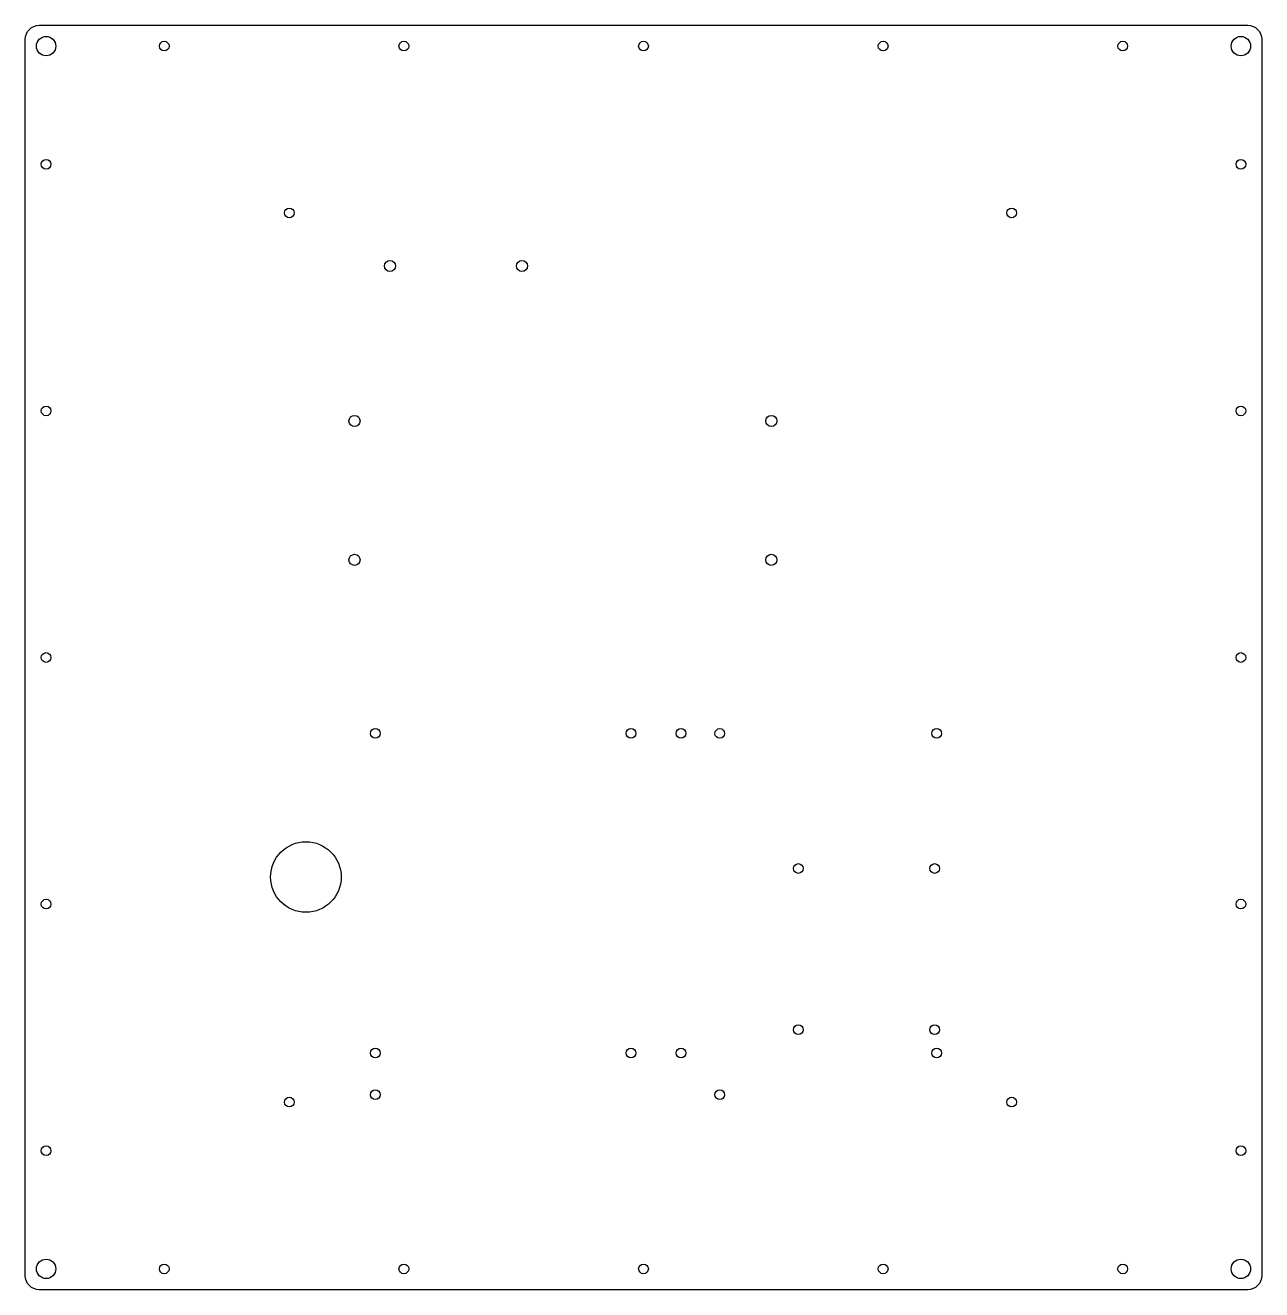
# Model space of a CAD drawing. Header units: millimetres. Extents: x -445 to 0, y 0 to 455.
import ezdxf

# ---------------------------------------------------------------- set-up
doc = ezdxf.new("R2010")
doc.units = ezdxf.units.MM
doc.layers.get('0').update_dxf_attribs({"linetype": 'CONTINUOUS'})

msp = doc.modelspace()

# ---------------------------------------------------------------- linework, layer by layer
msp.add_lwpolyline([(-440, 0, -0.414214), (-445, 5), (-445, 450, -0.414214), (-440, 455), (-5, 455, -0.414214), (0, 450), (0, 5, -0.414214), (-5, 0)], format="xyb", close=True)
msp.add_lwpolyline([(-440, 0, -0.414214), (-445, 5), (-445, 450, -0.414214), (-440, 455), (-5, 455, -0.414214), (0, 450), (0, 5, -0.414214), (-5, 0)], format="xyb", close=True)
for centre, radius in [((-437.5, 447.5), 3.5), ((-437.5, 447.5), 3.5), ((-7.5, 447.5), 3.5), ((-7.5, 447.5), 3.5), ((-395, 447.5), 1.75), ((-395, 447.5), 1.75), ((-308.75, 447.5), 1.75), ((-308.75, 447.5), 1.75), ((-222.5, 447.5), 1.75), ((-222.5, 447.5), 1.75), ((-136.25, 447.5), 1.75), ((-136.25, 447.5), 1.75), ((-50, 447.5), 1.75), ((-50, 447.5), 1.75), ((-437.5, 405), 1.75), ((-437.5, 405), 1.75), ((-7.5, 405), 1.75), ((-7.5, 405), 1.75), ((-350, 387.5), 1.75), ((-350, 387.5), 1.75), ((-90, 387.5), 1.75), ((-90, 387.5), 1.75), ((-313.75, 368.4), 2), ((-313.75, 368.4), 2), ((-266.25, 368.4), 2), ((-266.25, 368.4), 2), ((-437.5, 316.25), 1.75), ((-437.5, 316.25), 1.75), ((-326.5, 312.64), 2), ((-326.5, 312.64), 2), ((-176.5, 312.64), 2), ((-176.5, 312.64), 2), ((-7.5, 316.25), 1.75), ((-7.5, 316.25), 1.75), ((-326.5, 262.64), 2), ((-326.5, 262.64), 2), ((-176.5, 262.64), 2), ((-176.5, 262.64), 2), ((-437.5, 227.5), 1.75), ((-437.5, 227.5), 1.75), ((-7.5, 227.5), 1.75), ((-7.5, 227.5), 1.75), ((-319, 200.18), 1.75), ((-319, 200.18), 1.75), ((-227, 200.18), 1.75), ((-227, 200.18), 1.75), ((-209, 200.18), 1.75), ((-209, 200.18), 1.75), ((-195.04, 200.17), 1.75), ((-195.04, 200.17), 1.75), ((-117, 200.18), 1.75), ((-117, 200.18), 1.75), ((-344, 148.5), 12.7), ((-344, 148.5), 12.7), ((-166.74, 151.57), 1.75), ((-166.74, 151.57), 1.75), ((-117.74, 151.57), 1.75), ((-117.74, 151.57), 1.75), ((-437.5, 138.75), 1.75), ((-437.5, 138.75), 1.75), ((-7.5, 138.75), 1.75), ((-7.5, 138.75), 1.75), ((-166.74, 93.57), 1.75), ((-166.74, 93.57), 1.75), ((-117.74, 93.57), 1.75), ((-117.74, 93.57), 1.75), ((-319, 85.18), 1.75), ((-319, 85.18), 1.75), ((-227, 85.18), 1.75), ((-227, 85.18), 1.75), ((-209, 85.18), 1.75), ((-209, 85.18), 1.75), ((-117, 85.18), 1.75), ((-117, 85.18), 1.75), ((-350, 67.5), 1.75), ((-350, 67.5), 1.75), ((-319.04, 70.17), 1.75), ((-319.04, 70.17), 1.75), ((-195.04, 70.17), 1.75), ((-195.04, 70.17), 1.75), ((-90, 67.5), 1.75), ((-90, 67.5), 1.75), ((-437.5, 50), 1.75), ((-437.5, 50), 1.75), ((-7.5, 50), 1.75), ((-7.5, 50), 1.75), ((-437.5, 7.5), 3.5), ((-437.5, 7.5), 3.5), ((-395, 7.5), 1.75), ((-395, 7.5), 1.75), ((-308.75, 7.5), 1.75), ((-308.75, 7.5), 1.75), ((-222.5, 7.5), 1.75), ((-222.5, 7.5), 1.75), ((-136.25, 7.5), 1.75), ((-136.25, 7.5), 1.75), ((-50, 7.5), 1.75), ((-50, 7.5), 1.75), ((-7.5, 7.5), 3.5), ((-7.5, 7.5), 3.5)]:
    msp.add_circle(centre, radius)

doc.saveas('drawing.dxf')
